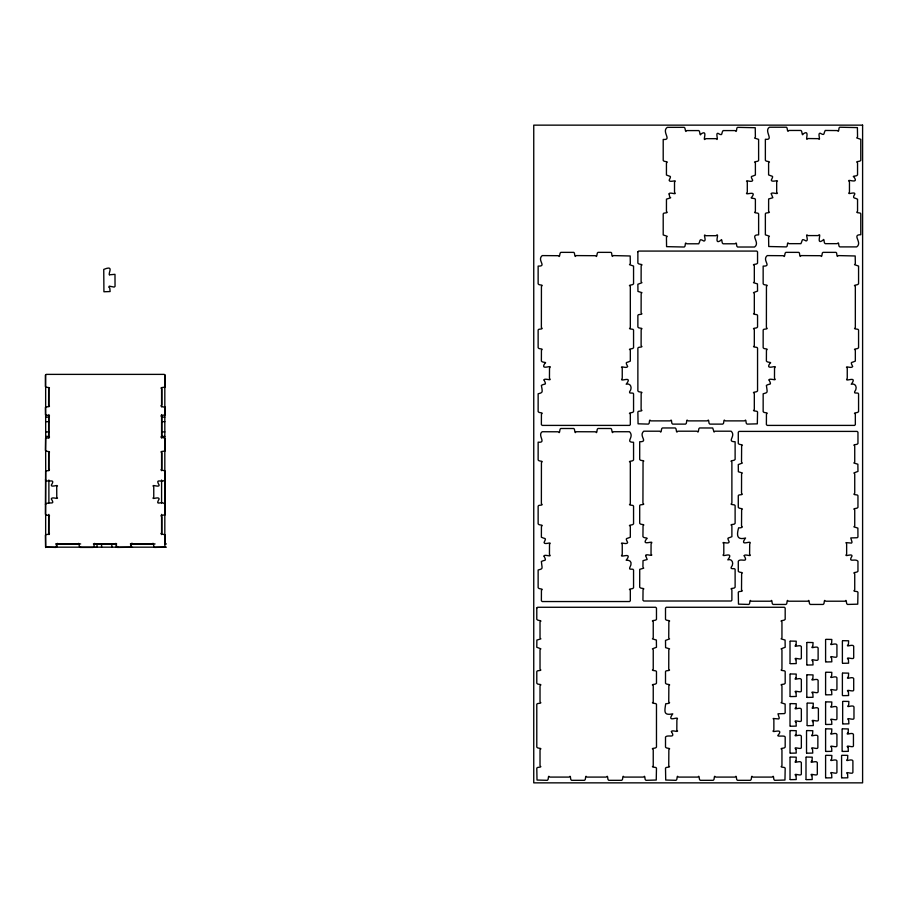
<?xml version="1.0" encoding="UTF-8"?>
<svg xmlns="http://www.w3.org/2000/svg" width="908" height="908" viewBox="0 0 908 908"><rect width="100%" height="100%" fill="white"/><g stroke="black" fill="none" stroke-linecap="round" stroke-linejoin="round"><path stroke-width="1.36" d="M45.4 504.201C49.18 500.955 55.751 505.904 51.302 498.901C51.677 496.154 60.03 500.319 56.773 497.153L56.716 486.915C60.155 483.476 50.996 487.914 51.302 485.167C56.103 477.665 47.772 483.181 45.4 479.867M165.086 479.867C162.271 483.294 154.655 477.574 159.161 485.122C159.502 487.993 150.433 483.465 153.758 486.915L153.758 497.153C150.433 500.501 159.013 496.018 159.161 498.957C154.735 506.732 161.42 500.263 165.086 504.201M165.074 414.491L164.893 407.034L164.825 415.319M796.066 644.828L796.237 641.196L790.289 641.071M796.066 677.72L796.237 674.077L790.289 673.952M796.066 707.366L796.237 703.734L790.289 703.598M812.853 646.178L813.057 642.569L807.076 642.41M796.066 734.322L796.237 730.69L790.289 730.554M796.066 760.79L796.237 757.159L790.289 757.034M812.853 678.526L813.057 674.916L807.076 674.758M813.114 706.833L813.296 703.189L807.337 703.064M812.581 734.322L812.796 730.713L806.803 730.554M831.649 643.091L831.819 639.459L825.871 639.323M812.036 760.79L812.251 757.181L806.259 757.034M831.649 675.972L831.819 672.34L825.871 672.215M831.649 705.63L831.819 701.986L825.871 701.861M848.435 644.442L848.605 640.798L842.658 640.673M831.649 732.586L831.819 728.942L825.871 728.818M831.649 759.054L831.864 755.445L825.871 755.286M848.435 676.789L848.605 673.146L842.658 673.021M848.696 705.085L848.866 701.453L842.919 701.328M848.163 732.586L848.333 728.942L842.386 728.818M847.618 759.054L847.754 755.388L841.841 755.286M165.04 414.615C164.496 415.694 158.968 414.74 161.851 416.908L161.851 436.158C158.843 438.144 164.393 436.941 165.086 438.712L165.086 450.345C165.165 452.082 158.787 450.481 161.851 452.899L161.851 468.903C158.889 471.127 164.552 469.572 165.086 471.456L165.086 514.234C165.199 515.869 158.787 514.405 161.851 516.777L161.851 532.792C158.821 534.71 164.314 533.609 165.086 535.334L164.859 547.149L154.61 547.422C153.009 547.388 154.212 541.02 152.056 544.187L132.818 544.187C130.309 539.647 131.251 552.983 130.865 543.937M164.859 407C163.111 407.272 159.343 406.216 161.851 405.025L161.851 389.01C158.843 386.683 165.267 388.079 165.074 386.513L165.074 375.186L164.234 374.38L46.16 374.38L45.4 375.186L45.4 386.468C45.162 388.181 51.563 386.536 48.691 389.01L48.635 405.025L49.463 406.035L45.4 407.567L45.479 414.729L49.475 415.955L48.691 416.908L48.635 436.158C51.45 437.86 46.353 438.201 45.706 438.042L45.65 415.512M45.616 438.133L45.4 450.345C46.07 452.127 51.563 450.879 48.691 452.899L48.635 468.903C51.37 470.616 46.422 470.9 45.684 470.821L45.65 515.267M45.616 470.889L45.4 514.234C45.99 516.073 51.552 514.632 48.691 516.777L48.635 532.792C51.654 535.084 45.321 533.722 45.4 535.255L45.593 547.115L55.876 547.422C57.749 547.093 56.08 541.327 58.418 544.187L77.668 544.187C80.006 541.327 78.338 547.093 80.21 547.422L93.07 547.422C94.943 547.093 93.274 541.327 95.612 544.187L114.862 544.187C117.2 541.327 115.532 547.093 117.404 547.422L130.809 547.24M45.706 470.798L45.65 451.594M161.567 415.262L161.59 414.547M812.864 707.048C809.72 710.283 817.484 705.97 818.392 708.615L818.392 720.158C818.573 722.632 809.573 718.376 812.864 721.724M847.913 732.801C844.78 736.048 852.533 731.723 853.441 734.368L853.441 745.911C853.656 748.34 844.565 744.106 847.913 747.477M109.471 274.795L114.987 274.329L115.044 286.429L114.147 287.087L109.3 286.156L108.744 287.132L109.777 287.984L110.118 291.547L103.921 291.763L103.75 269.415C114.136 265.102 108.449 272.264 109.335 274.784M795.817 645.043C792.627 648.21 800.379 644.022 801.344 646.621L801.344 658.164C801.48 660.672 792.536 656.314 795.817 659.73M848.174 644.657C845.008 647.96 852.805 643.534 853.702 646.224L853.702 657.767C853.929 660.207 844.849 656.041 848.174 659.333M795.817 677.935C792.661 681.204 800.436 676.846 801.344 679.502L801.344 691.045C801.435 693.496 792.536 689.206 795.817 692.611M848.174 677.005C845.019 680.296 852.805 675.893 853.702 678.571L853.702 690.114C853.929 692.554 844.849 688.389 848.174 691.68M795.817 707.582C792.661 710.862 800.436 706.492 801.344 709.148L801.344 720.702C801.435 723.143 792.536 718.864 795.817 722.269M848.447 705.3C845.291 708.558 853.077 704.222 853.974 706.878L853.974 718.421C854.167 720.85 845.076 716.65 848.447 719.987M795.817 734.538C792.661 737.807 800.436 733.448 801.344 736.104L801.344 747.647C801.435 750.099 792.536 745.808 795.817 749.225M795.817 761.006C792.65 764.298 800.447 759.905 801.344 762.572L801.344 774.127C801.469 776.635 792.48 772.367 795.817 775.693M831.399 643.307C828.289 646.53 836.007 642.251 836.926 644.873L836.926 656.427C837.017 658.958 828.017 654.566 831.399 657.994M831.399 676.188C828.312 679.525 836.052 675.064 836.926 677.765L836.926 689.308C837.176 691.783 828.119 687.549 831.399 690.875M831.399 705.845C828.312 709.171 836.052 704.721 836.926 707.411L836.926 718.954C837.176 721.44 828.119 717.195 831.399 720.521M831.399 732.801C828.312 736.127 836.052 731.678 836.926 734.368L836.926 745.911C837.142 748.385 828.13 744.151 831.399 747.477M811.786 761.006C808.619 764.161 816.349 759.996 817.313 762.572L817.313 774.127C817.348 776.646 808.426 772.333 811.786 775.693M831.399 759.27C828.289 762.482 836.007 758.225 836.926 760.836L836.926 772.379C837.21 774.887 828.107 770.495 831.399 773.957M812.592 646.394C809.493 649.64 817.2 645.327 818.119 647.96L818.119 659.514C818.051 662.011 809.289 657.732 812.592 661.081M812.592 678.741C809.493 681.976 817.2 677.674 818.119 680.308L818.119 691.851C818.097 694.404 809.312 690.035 812.592 693.428M812.331 734.538C809.164 737.739 816.894 733.494 817.858 736.104L817.858 747.647C818.063 750.167 809.051 745.774 812.331 749.225M847.368 759.27C844.224 762.527 851.976 758.18 852.896 760.836L852.896 772.379C852.907 774.933 844.1 770.574 847.368 773.957M45.65 417.124L48.884 417.124M161.59 417.124L164.825 417.124M45.65 421.675L48.884 421.675M161.59 421.675L164.825 421.675M45.65 431.902L48.884 431.902M161.59 431.902L164.825 431.902M45.65 436.442L48.884 436.442M161.59 436.442L164.825 436.442M55.66 543.937L80.676 543.937M93.41 543.937L95.227 543.937M95.419 543.937L116.667 543.937M130.355 543.937L132.5 543.937M132.716 543.937L155.064 543.937M164.711 543.937L166.391 543.937M46.989 547.172L80.676 547.172M80.88 547.172L95.227 547.172M95.419 547.172L117.961 547.172M118.153 547.172L132.5 547.172M132.716 547.172L166.391 547.172M825.871 661.966L831.819 661.841L831.649 658.209M842.658 663.317L848.605 663.192L848.435 659.548M790.289 663.714L796.237 663.578L796.066 659.946M807.076 665.053L813.023 664.928L812.853 661.296M825.871 694.858L831.819 694.734L831.649 691.09M842.658 695.664L848.605 695.539L848.435 691.896M790.289 696.595L796.237 696.47L796.066 692.827M807.076 697.401L813.023 697.276L812.853 693.644M842.919 723.971L848.866 723.835L848.696 720.203M825.871 724.505L831.819 724.38L831.649 720.736M807.337 725.708L813.296 725.583L813.114 721.939M790.289 726.241L796.237 726.116L796.066 722.484M825.871 751.461L831.819 751.336L831.649 747.693M842.386 751.461L848.333 751.336L848.163 747.693M790.289 753.197L796.237 753.072L796.066 749.44M806.803 753.197L812.751 753.072L812.581 749.44M825.871 777.929L831.819 777.804L831.649 774.172M841.841 777.929L847.788 777.804L847.618 774.172M790.289 779.666L796.237 779.541L796.066 775.909M806.259 779.666L812.217 779.541L812.036 775.909M164.836 438.099L164.825 415.512M842.658 701.589L842.658 723.699M842.386 640.946L842.386 663.044M842.386 673.293L842.386 695.392M842.113 729.09L842.113 751.188M841.58 755.558L841.58 777.657M825.599 639.595L825.599 661.705M825.599 672.487L825.599 694.586M825.599 702.134L825.599 724.232M825.599 729.09L825.599 751.188M825.599 755.558L825.599 777.657M807.076 703.337L807.076 725.435M806.803 642.682L806.803 664.792M806.803 675.03L806.803 697.128M806.531 730.827L806.531 752.936M805.998 757.295L805.998 779.405M790.017 641.332L790.017 663.442M790.017 674.224L790.017 696.322M790.017 703.87L790.017 725.98M790.017 730.827L790.017 752.936M790.017 757.295L790.017 779.405M164.825 374.766L164.825 387.5M164.825 387.705L164.825 406.829M164.825 438.246L164.825 451.378M164.825 451.594L164.825 470.707M164.825 470.923L164.825 515.267M164.825 515.472L164.825 534.596M164.825 534.801L164.825 544.323M161.59 387.705L161.59 406.829M161.59 415.512L161.59 420.858M161.59 421.46L161.59 438.053M161.59 451.594L161.59 470.707M161.59 480.003L161.59 502.953M161.59 514.371L161.59 515.267M161.59 515.472L161.59 534.596M116.349 543.937L116.349 547.172M111.809 543.937L111.809 547.172M101.571 543.937L101.571 547.172M97.031 543.937L97.031 547.172M56.478 543.937L56.478 547.172M48.884 387.705L48.884 406.829M48.884 414.547L48.884 415.319M48.884 415.512L48.884 420.858M48.884 421.46L48.884 438.053M48.884 451.594L48.884 470.707M48.884 480.003L48.884 502.953M48.884 514.371L48.884 515.267M48.884 515.472L48.884 534.596M45.65 374.766L45.65 387.5M45.65 387.705L45.65 406.829M45.65 407.034L45.65 415.319M45.65 438.246L45.65 451.378M45.65 515.472L45.65 534.596M45.65 534.801L45.65 547.535M544.04 379.964C547.115 386.07 544.641 383.062 541.372 385.423C542.78 392.88 542.814 392.54 538.149 393.788L538.138 411.619C538.796 413.412 544.312 412.13 541.429 414.173L541.372 424.604L542.224 425.409L629.596 425.398L630.322 424.604L630.322 414.173C627.337 412.187 632.865 413.378 633.557 411.619L633.557 393.913C633.693 391.995 628.654 394.265 629.585 391.791C632.706 388.159 630.674 382.699 626.202 384.209C633.682 374.664 618.348 383.221 622.241 378.364L622.241 368.137C618.984 364.914 626.815 369.125 627.655 366.491C624.693 360.885 626.702 363.302 630.322 361.078L630.322 350.284C627.371 348.218 632.933 349.535 633.557 347.741L633.557 330.035C633.75 328.321 627.292 329.945 630.322 327.482L630.322 286.406C627.303 284.488 632.797 285.589 633.557 283.852L633.557 266.067L629.505 264.671L630.322 263.604L630.186 255.977L613.422 255.591C611.027 258.632 612.491 252.254 610.959 252.367L598.02 252.356C596.408 252.549 597.566 258.61 595.478 255.704L576.217 255.591C574.174 258.701 575.15 252.503 573.799 252.367L560.815 252.356C559.226 252.73 560.304 258.621 558.284 255.704L542.224 255.591C536.617 260.221 547.331 266.453 538.138 266.101L538.138 283.852C538.705 285.714 544.312 284.238 541.429 286.406L541.372 327.482C544.437 329.786 538.024 328.48 538.138 329.945L538.138 347.741C538.66 349.58 544.244 348.116 541.429 350.284L541.372 361.089C542.121 362.905 547.819 361.747 544.721 363.609C539.727 371.134 553.687 363.756 549.51 368.137L549.454 378.364C552.802 381.644 544.38 377.694 544.04 379.907M544.04 556.105C546.934 561.938 544.959 559.407 541.372 561.485C542.087 569.237 543.449 568.499 538.138 570.008L538.138 587.76C538.887 589.496 544.312 588.384 541.429 590.302L541.372 600.744L542.224 601.55L629.596 601.539L630.322 600.744L630.322 590.313C627.303 588.168 632.978 589.61 633.557 587.76L633.557 570.054C633.591 568.033 628.472 570.53 629.721 567.75C632.763 562.313 630.436 559.839 626.157 560.247C633.625 550.906 617.973 559.203 622.241 554.504L622.241 544.278C618.904 541.111 627.019 545.367 627.655 542.519C625.147 537.32 626.055 539.295 630.322 537.218L630.322 526.424C627.292 524.472 632.808 525.63 633.557 523.882L633.557 506.165C633.773 504.485 627.224 506.017 630.322 503.622L630.322 462.547C627.36 460.594 632.853 461.729 633.557 459.993L633.557 442.287C624.579 442.139 634.783 437.304 629.562 431.731L613.422 431.731C611.493 434.875 612.332 428.576 610.959 428.508L598.02 428.497C596.318 428.542 597.725 434.841 595.466 431.788L576.217 431.731C574.253 434.875 575.173 428.769 573.799 428.508L560.815 428.497C559.158 428.497 560.361 434.864 558.272 431.788L542.224 431.731C537.003 435.204 547.059 443.24 538.149 442.162L538.138 459.993C538.796 461.786 544.312 460.504 541.429 462.535L541.372 503.622C544.448 506.006 537.945 504.473 538.138 506.165L538.138 523.882C538.773 525.709 544.335 524.325 541.429 526.424L541.372 537.218C545.356 539.363 546.73 537.184 544.051 542.473C544.232 545.379 552.745 541.009 549.51 544.278L549.454 554.504C552.79 557.852 543.994 553.732 544.04 556.105M645.599 555.56L647.177 559.498L643.012 560.667L642.932 566.967L643.693 568.192L639.72 569.35L639.697 587.226C640.322 589.054 645.826 587.669 643.046 589.757L642.932 600.199L643.783 601.005L731.167 601.005L731.882 600.199L731.882 589.769C728.92 587.578 734.595 589.076 735.117 587.226L735.117 569.509C735.298 567.602 730.338 569.861 731.122 567.443C734.424 563.539 732.109 558.272 727.807 559.85C735.003 550.191 719.715 558.738 723.801 553.959L723.801 543.733C720.407 540.635 728.545 544.789 729.215 541.985C726.797 536.651 727.58 538.807 731.882 536.685L731.882 525.891C728.886 523.632 734.617 525.233 735.117 523.337L735.117 505.631C735.321 503.974 728.84 505.461 731.882 503.077L731.882 462.002C728.874 460.118 734.356 461.173 735.117 459.459L735.117 441.742C726.06 441.765 736.479 436.056 731.122 431.198L714.982 431.198L714.085 432.038L712.689 427.997L699.58 427.963C698.014 427.963 699.137 434.319 697.038 431.198L677.788 431.198C675.79 434.364 676.891 428.213 675.246 427.963L662.386 427.963C660.797 428.201 661.875 434.353 659.832 431.198L643.783 431.198C638.245 435.999 648.857 441.867 639.697 441.742L639.697 459.459C640.208 461.343 645.736 459.743 643.046 461.99L642.932 503.077C645.963 505.461 639.47 503.963 639.697 505.586L639.697 523.337C640.344 525.153 645.804 523.803 643.046 525.88L642.932 536.685C643.659 538.546 649.436 537.275 646.28 539.216C641.082 546.661 655.179 539.341 651.081 543.733L651.025 553.971C654.384 557.319 645.554 553.199 645.599 555.56M669.105 193.892L669.673 196.843L670.683 197.785L666.461 199.147L666.438 211.36C669.525 213.675 662.874 212.234 663.203 213.913L663.203 234.934L667.255 236.33L666.438 237.397L666.574 246.647L684.189 247.021C686.062 246.692 684.394 240.915 686.732 243.787L698.74 243.787C700.76 240.336 698.831 238.134 703.995 241.108C707.094 240.892 702.304 232.539 705.8 235.705L716.026 235.705C720.339 231.449 713.189 245.523 720.566 240.552C722.643 237.272 721.202 243.367 723.086 243.787L735.094 243.787C737.432 240.915 735.752 246.692 737.636 247.021L754.537 247.021C760.734 242.606 749.134 234.729 758.623 234.854L758.623 213.913C758.691 212.222 752.38 213.789 755.388 211.36L755.388 199.351C755.717 197.649 748.737 199.17 752.04 196.82C757.329 189.534 743.085 196.559 747.295 192.292L747.295 182.065C743.992 178.797 752.165 183.223 752.709 180.317C749.838 174.949 751.665 177.162 755.388 175.006L755.388 163.009C752.403 160.784 758.112 162.339 758.623 160.455L758.611 139.389L754.582 138.084L755.388 136.972L755.24 127.722L737.636 127.347C735.945 127.279 737.341 133.771 735.094 130.582L723.086 130.582C720.895 133.328 723.37 136.552 717.831 133.26C715.22 132.784 719.181 142.306 716.026 138.663L705.8 138.663C701.521 142.987 708.762 128.97 701.26 133.817C699.432 137.346 700.284 130.797 698.785 130.582L686.732 130.582C684.87 133.76 685.733 127.415 684.189 127.347L667.289 127.347C661.172 131.671 672.556 140.32 663.203 139.435L663.203 160.455C663.805 162.248 669.412 160.954 666.438 163.009L666.438 175.017C670.887 177.083 671.5 175.165 669.117 180.272C669.389 183.076 678.015 179.012 674.519 182.077L674.519 192.303C677.89 195.697 669.31 191.486 669.105 193.892M671.409 731.632C676.085 738.987 667.766 734.152 665.507 737.012L665.507 747.125C666.143 748.918 671.625 747.625 668.856 749.668L668.742 765.682C671.738 768.032 665.473 766.545 665.507 768.191L665.723 780.04L675.972 780.324C677.856 779.983 676.188 774.218 678.526 777.089L697.775 777.089C700.102 774.218 698.434 779.983 700.318 780.324L713.177 780.324C715.05 779.983 713.382 774.218 715.72 777.089L734.969 777.089C737.307 774.218 735.639 779.983 737.512 780.324L750.371 780.324C752.255 779.983 750.587 774.218 752.925 777.089L772.163 777.089C774.501 774.218 772.833 779.983 774.717 780.324L784.966 780.04L785.182 768.225C785.272 766.545 778.928 768.055 781.947 765.682L781.947 749.668C778.962 747.579 784.58 748.93 785.182 747.125L785.182 737.092C785.272 734.697 774.694 737.648 778.655 734.572C783.752 727.297 769.609 734.243 773.866 730.043L773.866 719.817L773.162 718.489L778.78 718.954L779.28 718.058L777.974 713.802L784.421 713.597L785.17 712.928L785.125 704.018L781.107 702.758L781.947 701.793L781.947 685.79C778.962 683.554 784.682 685.12 785.182 683.236L785.182 671.602C785.511 669.934 778.871 671.375 781.947 669.048L781.947 649.799L781.107 648.845L785.182 647.256L785.08 640.061L781.107 638.869L781.947 637.915L781.947 621.901C778.939 620.016 784.421 621.072 785.182 619.358L785.182 608.076L784.33 607.27L666.268 607.27L665.507 608.076L665.507 619.358C666.075 621.22 671.591 619.71 668.856 621.901L668.742 637.915L669.571 638.926L665.507 640.424L665.587 647.62L669.582 648.845L668.799 649.799L668.742 669.048C671.772 671.511 665.269 669.866 665.507 671.602L665.507 683.236C666.166 685.029 671.58 683.747 668.856 685.778L668.742 701.793C671.5 703.598 666.597 703.564 665.723 703.779C664.497 711.622 663.43 715.776 672.749 713.836C665.553 723.858 680.512 714.698 676.88 719.806L676.823 730.032C680.171 733.369 671.421 729.328 671.409 731.576M744.185 555.764C748.884 563.811 740.395 557.716 738.283 561.223L738.283 571.257C738.942 573.039 744.378 571.756 741.632 573.799L741.518 589.814C744.537 592.164 738.181 590.779 738.283 592.277L738.476 604.138L748.76 604.444C750.632 604.115 748.964 598.349 751.302 601.21L770.552 601.21C772.89 598.349 771.221 604.115 773.094 604.444L785.953 604.444C787.826 604.115 786.158 598.349 788.496 601.21L807.745 601.21C810.084 598.349 808.415 604.115 810.288 604.444L823.147 604.444C825.031 604.115 823.363 598.349 825.701 601.21L844.939 601.21C847.278 598.349 845.609 604.115 847.493 604.444L857.742 604.172L857.958 592.356C858.219 590.699 851.613 592.186 854.734 589.814L854.734 573.799C851.715 571.915 857.197 572.971 857.958 571.257L857.958 561.223C855.177 557.966 847.527 563.459 852.056 555.923C852.147 553.12 843.328 557.671 846.642 554.175L846.642 543.937L845.938 542.621L851.556 543.086L852.045 542.144L850.762 537.933L857.197 537.729L857.947 537.048L857.878 528.115L853.883 526.833L854.734 525.925L854.734 509.921C851.704 507.901 857.3 509.15 857.958 507.368L857.958 495.734C858.31 494.077 851.602 495.575 854.734 493.18L854.734 473.931L853.883 472.977L857.958 471.388L857.878 464.226L853.883 463.001L854.734 462.047L854.734 446.032C851.749 443.944 857.356 445.295 857.958 443.49L857.958 432.208L857.118 431.402L739.044 431.402L738.283 432.242L738.283 443.49C739.01 445.261 744.401 444.046 741.632 446.032L741.518 462.047L742.347 463.057L738.283 464.59L738.363 471.751L742.358 472.977L741.575 473.931L741.518 493.18C744.571 495.552 738.193 494.111 738.283 495.643L738.283 507.368C738.999 509.138 744.412 507.935 741.632 509.91L741.518 525.925C744.174 527.571 739.748 528.081 738.624 527.798C736.638 535.005 736.581 540.374 745.57 538.013C738.272 547.853 753.175 538.864 749.713 543.937L749.599 554.164C752.902 557.501 744.617 553.551 744.197 555.662M771.255 193.767L772.833 197.717L768.633 198.988L768.599 211.235C771.63 213.573 765.217 212.154 765.365 213.743L765.365 234.82L769.416 236.216L768.599 237.283L768.736 246.522L786.351 246.897C788.223 246.567 786.555 240.802 788.893 243.662L800.901 243.662C802.922 240.211 800.992 238.021 806.156 240.983C809.255 240.756 804.465 232.425 807.961 235.581L818.187 235.581C822.478 231.29 815.418 245.569 822.716 240.37C824.895 237.204 823.318 243.265 825.236 243.662L837.244 243.662C839.594 240.79 837.914 246.567 839.798 246.897L856.698 246.897C862.895 242.493 851.295 234.605 860.784 234.729L860.784 213.789C861 212.109 854.519 213.641 857.549 211.235L857.549 199.227C854.893 197.388 851.613 199.136 854.882 193.869C855.03 191.27 846.063 195.561 849.457 192.178L849.457 181.941C845.178 177.571 859.297 184.857 854.246 177.412C851 175.312 856.97 176.822 857.549 174.892L857.549 162.884C854.53 160.795 860.205 162.146 860.784 160.33L860.784 139.344L856.721 137.914L857.549 136.847L857.402 127.597L839.798 127.222C838.107 127.188 839.628 133.499 837.255 130.57L825.247 130.457C823.193 133.646 825.349 136.155 819.992 133.136C817.257 133.283 821.4 141.898 818.199 138.652L807.961 138.538C804.102 142.59 810.64 128.857 803.421 133.748C801.65 137.199 802.456 130.775 800.947 130.457L788.893 130.457C786.952 133.601 787.747 127.506 786.476 127.233L769.439 127.222C763.571 130.99 774.581 140.434 765.365 139.264L765.365 160.33C765.966 162.123 771.584 160.829 768.599 162.884L768.599 174.892C772.787 177.003 773.82 174.915 771.267 180.193C771.687 182.871 780.131 178.921 776.68 181.952L776.68 192.178C780.029 195.526 771.38 191.429 771.255 193.767M769.053 379.964C772.129 386.07 769.655 383.062 766.386 385.423C767.43 393.243 768.123 392.301 763.163 393.788L763.151 411.619C763.73 413.469 769.326 412.005 766.443 414.173L766.386 424.604L767.237 425.409L854.621 425.398L855.336 424.604L855.336 414.173C852.351 412.187 857.878 413.378 858.571 411.619L858.571 393.913C858.593 391.916 853.588 394.288 854.632 391.745C857.844 387.829 855.586 382.767 851.261 384.254C858.503 374.595 843.35 383.221 847.255 378.364L847.255 368.137C843.975 365.027 851.772 369.057 852.68 366.491C849.911 361.021 851.454 363.223 855.336 361.078L855.336 350.284C852.396 348.218 857.947 349.535 858.571 347.741L858.571 330.035C858.809 328.333 852.317 329.899 855.336 327.482L855.336 286.406C852.328 284.601 857.708 285.532 858.571 283.852L858.571 266.067L854.519 264.671L855.336 263.604L855.2 255.977L838.436 255.591C836.052 258.632 837.505 252.254 835.973 252.367L823.034 252.356C821.422 252.345 822.671 258.621 820.491 255.704L801.242 255.591C798.995 258.678 800.232 252.413 798.824 252.367L785.84 252.356C784.24 252.73 785.329 258.61 783.298 255.704L767.237 255.591C761.63 260.233 772.345 266.453 763.151 266.101L763.151 283.852C763.719 285.714 769.337 284.238 766.443 286.406L766.386 327.482C769.428 329.74 763.129 328.458 763.163 329.945L763.151 347.741C763.673 349.591 769.269 348.093 766.443 350.284L766.386 361.089C767.146 362.905 772.844 361.747 769.734 363.609C764.74 371.134 778.701 363.756 774.535 368.137L774.479 378.364C777.815 381.655 769.394 377.694 769.053 379.907M536.787 608.076L536.787 619.358C537.547 621.072 543.041 620.028 540.022 621.901L540.022 637.915L540.862 638.869L536.866 640.095L536.787 647.256L540.862 648.845L540.022 649.799L540.022 669.048C543.109 671.352 536.469 669.922 536.787 671.591L536.787 683.236C537.298 685.12 543.018 683.565 540.022 685.79L540.022 701.793C543.097 704.143 536.503 702.656 536.787 704.347L536.787 747.125C537.388 748.918 543.007 747.613 540.022 749.668L540.022 765.682C543.052 768.032 536.651 766.579 536.787 768.191L537.014 780.04L547.263 780.324C549.136 779.983 547.467 774.218 549.805 777.089L569.055 777.089C571.393 774.218 569.725 779.983 571.597 780.324L584.457 780.324C586.341 779.983 584.673 774.218 586.999 777.089L606.249 777.089C608.587 774.218 606.919 779.983 608.803 780.324L621.662 780.324C623.535 779.983 621.866 774.218 624.205 777.089L643.454 777.089C645.792 774.218 644.112 779.983 645.997 780.324L656.246 780.04L656.473 768.225C656.756 766.522 650.196 768.111 653.238 765.682L653.238 749.668C650.219 747.556 655.894 748.952 656.473 747.125L656.473 704.347C656.666 702.656 650.219 704.177 653.238 701.793L653.238 685.79C650.253 683.713 655.871 685.041 656.473 683.236L656.473 671.591C656.586 669.922 650.23 671.432 653.238 669.048L653.238 649.799L652.398 648.845L656.473 647.256L656.37 640.061L652.398 638.869L653.238 637.915L653.238 621.901C650.298 619.619 656.019 621.254 656.473 619.358L656.473 608.076L655.667 607.27L537.638 607.27L536.798 608.031M637.87 251.879L637.87 263.161C638.687 264.875 644.078 263.842 641.161 265.704L641.105 281.718L641.933 282.728L637.87 284.261L637.949 291.423L641.945 292.648L641.161 293.602L641.105 312.851C644.112 315.167 637.734 313.771 637.87 315.348L637.87 327.039C638.392 328.889 643.976 327.413 641.161 329.593L641.105 345.596C644.169 347.957 637.779 346.459 637.87 348.104L637.87 390.928C638.403 392.778 643.976 391.269 641.161 393.47L641.105 409.485C644.124 411.778 637.711 410.495 637.87 411.948L638.063 423.809L648.346 424.115C650.219 423.786 648.55 418.021 650.888 420.881L670.138 420.881C672.476 418.021 670.808 423.786 672.68 424.115L685.54 424.115C687.413 423.786 685.744 418.021 688.082 420.881L707.332 420.881C709.67 418.021 708.002 423.786 709.874 424.115L722.734 424.115C724.618 423.786 722.95 418.021 725.288 420.881L744.526 420.881C746.864 418.021 745.196 423.786 747.08 424.115L757.329 423.843L757.556 412.028C757.874 410.371 751.2 411.88 754.321 409.485L754.321 393.47C751.313 391.473 756.863 392.699 757.556 390.928L757.556 348.15C757.715 346.413 751.336 347.98 754.321 345.596L754.321 329.593C751.359 327.402 757.011 328.9 757.556 327.039L757.556 315.394C757.851 313.725 751.302 315.246 754.321 312.851L754.321 293.602L753.47 292.648L757.556 291.059L757.465 283.898L753.47 282.672L754.321 281.718L754.321 265.704C751.302 263.695 756.875 264.943 757.556 263.161L757.544 251.879L756.784 251.073L638.721 251.073L637.881 251.788M862.6 125.145L533.745 125.145L533.745 782.855L862.6 782.855L862.6 125.145"/></g></svg>
